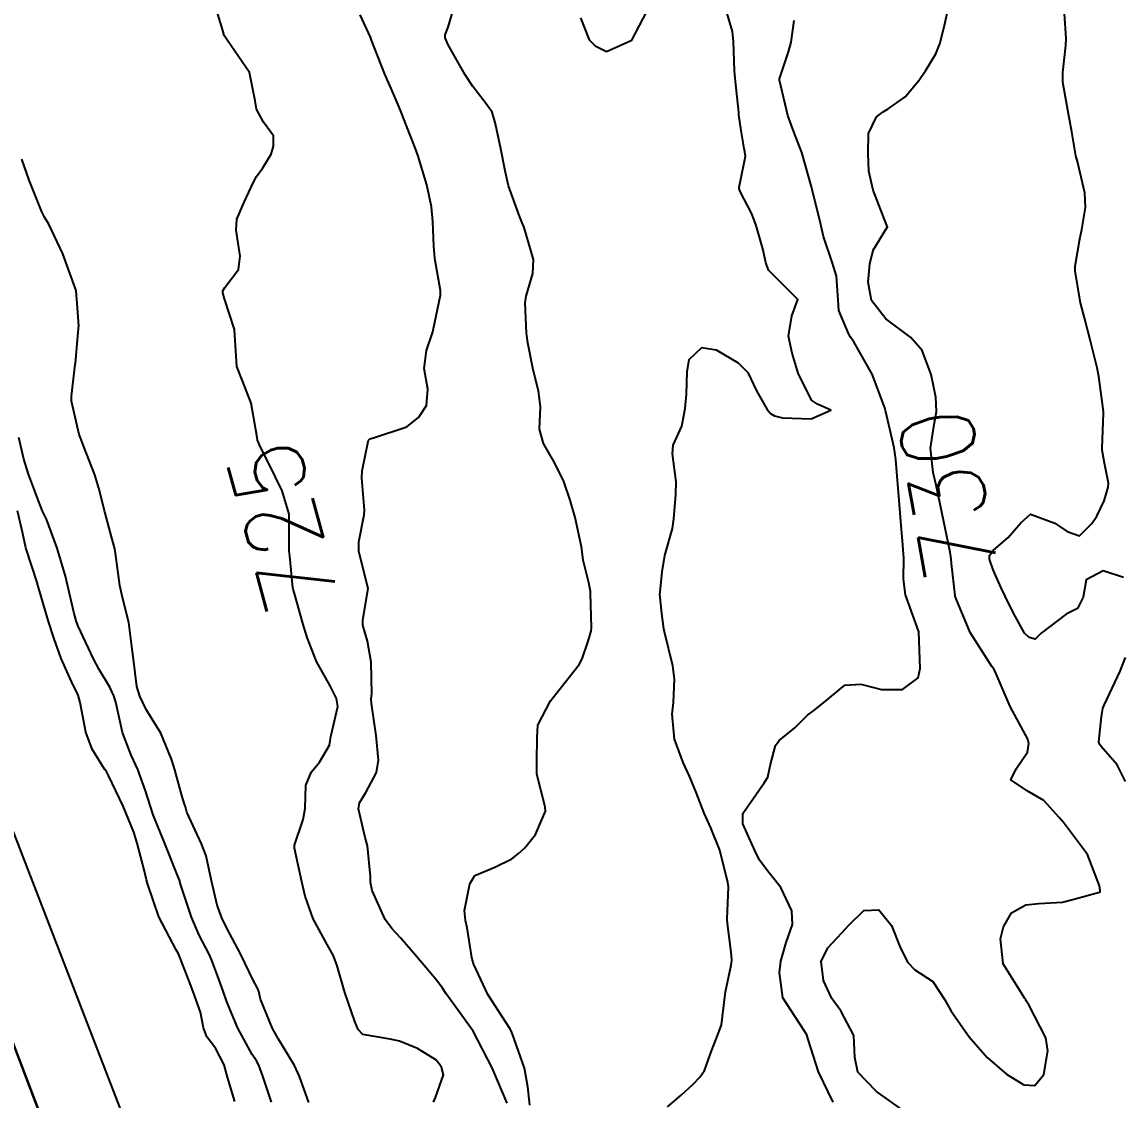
# Model space of a CAD drawing. Header units: metres. Extents: x 298520 to 308411, y 7433745 to 7450750.
# Drawn here: x 305193.8 to 305253.6, y 7436834.4 to 7436893.1 of the extents above; entities that cross this region are included whole.
import ezdxf
from ezdxf.enums import TextEntityAlignment as Align

# ---------------------------------------------------------------- set-up
doc = ezdxf.new("R2010")
doc.units = ezdxf.units.M
doc.header["$LTSCALE"] = 10
doc.linetypes.add('CONTINUO', pattern=[0])
for name, color, linetype in [('Cotas', 45, 'Continuous'), ('Curvas de Nivel 1m', 11, 'Continuous'), ('Curvas de Nivel 5m', 15, 'Continuous'), ('Eixo_Estaqueamento', 45, 'CONTINUO'), ('Linha Férrea', 251, 'TRACKS')]:
    doc.layers.add(name, color=color, linetype=linetype)
doc.styles.add('Style-STANDARD', font='STANDARD.shx')
doc.linetypes.add('TRACKS', pattern='A,0.15,[130,ltypeshp.shx,S=0.25,R=0,X=0,Y=0],0.15', length=0.3)

msp = doc.modelspace()

# ---------------------------------------------------------------- linework, layer by layer
at = {"layer": 'Curvas de Nivel 1m', "flags": 128}
for points, elevation in [([(305221.429, 7436834.129), (305221.308, 7436835.12), (305221.127, 7436836.132), (305220.488, 7436837.982), (305220.421, 7436838.139), (305220.335, 7436838.299), (305219.142, 7436840.152), (305218.379, 7436841.777), (305218.286, 7436842.065), (305218.26, 7436842.162), (305218.01, 7436843.777), (305217.932, 7436844.167), (305217.87, 7436844.709), (305218.167, 7436846.164), (305218.437, 7436846.617), (305219.52, 7436847.072), (305220.447, 7436847.533), (305220.785, 7436847.801), (305221.159, 7436848.133), (305221.732, 7436848.859), (305222.283, 7436850.122), (305222.259, 7436850.349), (305221.815, 7436852.127), (305221.809, 7436852.827), (305221.83, 7436854.127), (305221.86, 7436854.799), (305222.553, 7436856.12), (305224.105, 7436858.097), (305224.27, 7436858.403), (305224.591, 7436859.314), (305224.769, 7436859.92), (305224.782, 7436860.088), (305224.731, 7436861.979), (305224.719, 7436862.089), (305224.628, 7436862.552), (305224.33, 7436863.785), (305224.285, 7436864.095), (305224.241, 7436864.504), (305223.889, 7436866.102), (305223.613, 7436867.037), (305223.256, 7436868.112), (305222.709, 7436869.187), (305222.167, 7436870.126), (305221.956, 7436870.902), (305222.013, 7436872.127), (305221.889, 7436872.991), (305221.599, 7436874.132), (305221.322, 7436875.597), (305221.242, 7436876.136), (305221.17, 7436877.775), (305221.231, 7436878.136), (305221.594, 7436879.369), (305221.623, 7436880.132), (305221.12, 7436881.878), (305221.013, 7436882.138), (305220.866, 7436882.489), (305220.257, 7436884.146), (305220.077, 7436884.966), (305219.854, 7436886.151), (305219.555, 7436887.526), (305219.368, 7436888.156), (305218.939, 7436888.748), (305218.318, 7436889.541), (305217.909, 7436890.176), (305216.977, 7436891.811), (305216.815, 7436892.192), (305216.809, 7436892.367), (305216.989, 7436892.785), (305217.401, 7436894.184)], 727), ([(305224.183, 7436893.291), (305224.65, 7436892.095), (305224.978, 7436891.765), (305225.604, 7436891.453), (305226.983, 7436892.07), (305228.003, 7436894.055)], 727), ([(305228.918, 7436834.04), (305229.654, 7436834.665), (305230.301, 7436835.248), (305230.672, 7436835.652), (305230.934, 7436836.014), (305231.3, 7436837.033), (305231.68, 7436838.007), (305231.851, 7436838.494), (305232.044, 7436840.003), (305232.082, 7436840.286), (305232.38, 7436841.751), (305232.424, 7436841.999), (305232.427, 7436842.043), (305232.387, 7436842.445), (305232.176, 7436844.002), (305232.168, 7436844.241), (305232.23, 7436846.002), (305232.204, 7436846.234), (305231.769, 7436848.007), (305231.273, 7436849.21), (305230.918, 7436850.016), (305230.494, 7436851.099), (305230.11, 7436852.024), (305229.763, 7436852.775), (305229.305, 7436854.032), (305229.176, 7436855.401), (305229.247, 7436856.033), (305229.291, 7436857.307), (305229.201, 7436858.034), (305228.752, 7436859.887), (305228.719, 7436860.039), (305228.611, 7436860.869), (305228.509, 7436861.928), (305228.51, 7436862.042), (305228.634, 7436863.146), (305228.75, 7436863.931), (305228.776, 7436864.039), (305229.189, 7436865.51), (305229.27, 7436866.034), (305229.366, 7436867.353), (305229.39, 7436868.033), (305229.184, 7436869.567), (305229.234, 7436870.035), (305229.693, 7436871.071), (305229.885, 7436872.029), (305229.961, 7436872.818), (305229.996, 7436874.028), (305230.106, 7436874.694), (305230.783, 7436875.345), (305231.57, 7436875.223), (305232.771, 7436874.513), (305233.287, 7436873.992), (305233.759, 7436872.991), (305234.334, 7436871.976), (305234.529, 7436871.762), (305234.74, 7436871.635), (305235.181, 7436871.523), (305236.738, 7436871.459), (305237.814, 7436871.934), (305237.074, 7436872.273), (305236.748, 7436872.492), (305236.029, 7436873.957), (305235.699, 7436875.041), (305235.502, 7436875.963), (305235.691, 7436877.074), (305236.015, 7436877.958), (305234.825, 7436879.136), (305234.411, 7436879.559), (305234.271, 7436879.978), (305234.104, 7436880.721), (305233.738, 7436881.987), (305233.507, 7436882.628), (305232.881, 7436883.837), (305232.813, 7436884.001), (305232.813, 7436884.072), (305232.889, 7436884.416), (305233.155, 7436885.751), (305233.126, 7436885.997), (305233.085, 7436886.168), (305232.924, 7436887.149), (305232.808, 7436888.001), (305232.798, 7436888.138), (305232.607, 7436890.003), (305232.56, 7436890.402), (305232.518, 7436892.005), (305232.453, 7436892.541), (305232.016, 7436894.01)], 728), ([(305220.188, 7436834.237), (305219.384, 7436836.149), (305218.333, 7436838.16), (305216.865, 7436840.182), (305216.672, 7436840.491), (305216.37, 7436840.914), (305215.276, 7436842.201), (305214.393, 7436843.226), (305213.911, 7436843.73), (305213.547, 7436844.223), (305212.852, 7436845.808), (305212.762, 7436846.235), (305212.76, 7436846.559), (305212.59, 7436848.238), (305212.46, 7436848.693), (305212.096, 7436850.244), (305212.148, 7436850.581), (305212.492, 7436851.142), (305213.086, 7436852.231), (305213.181, 7436852.902), (305213.068, 7436854.232), (305212.802, 7436855.984), (305212.787, 7436856.236), (305212.821, 7436856.501), (305212.795, 7436858.237), (305212.59, 7436859.363), (305212.344, 7436860.243), (305212.336, 7436860.512), (305212.623, 7436862.24), (305212.114, 7436864.245), (305212.12, 7436864.776), (305212.41, 7436866.243), (305212.42, 7436866.498), (305212.28, 7436868.244), (305212.3, 7436868.643), (305212.628, 7436870.241), (305212.654, 7436870.311), (305212.724, 7436870.374), (305212.923, 7436870.435), (305214.731, 7436871.034), (305215.381, 7436871.559), (305215.805, 7436872.199), (305215.871, 7436873.079), (305215.683, 7436874.201), (305215.793, 7436875.185), (305216.142, 7436876.197), (305216.257, 7436876.736), (305216.56, 7436878.193), (305216.558, 7436878.451), (305216.264, 7436880.196), (305216.192, 7436880.854), (305216.143, 7436882.197), (305216.066, 7436883.003), (305215.821, 7436884.201), (305215.354, 7436885.758), (305215.193, 7436886.207), (305214.92, 7436886.903), (305214.548, 7436887.835), (305214.398, 7436888.215), (305214.012, 7436889.15), (305213.542, 7436890.224), (305212.974, 7436891.654), (305212.815, 7436892.066), (305212.749, 7436892.234), (305212.198, 7436893.445)], 726), ([(305253.731, 7436862.841), (305252.637, 7436863.206), (305251.699, 7436862.703), (305251.542, 7436861.771), (305251.236, 7436861.155), (305250.614, 7436860.844), (305249.25, 7436859.8), (305248.924, 7436859.479), (305248.599, 7436859.566), (305248.344, 7436859.813), (305247.737, 7436860.936), (305247.298, 7436861.82), (305247.086, 7436862.282), (305246.637, 7436863.245), (305246.443, 7436863.832), (305246.446, 7436864.032), (305246.65, 7436864.313), (305247.461, 7436865.018), (305248.154, 7436865.808), (305248.678, 7436866.273), (305249.991, 7436865.787), (305250.666, 7436865.331), (305251.336, 7436865.1), (305252.013, 7436865.767), (305252.276, 7436866.165), (305252.685, 7436867.002), (305252.898, 7436867.757), (305252.914, 7436867.976), (305252.706, 7436869.058), (305252.578, 7436869.761), (305252.578, 7436869.898), (305252.647, 7436871.761), (305252.64, 7436871.865), (305252.401, 7436873.764), (305252.3, 7436874.234), (305251.915, 7436875.769), (305251.608, 7436876.969), (305251.404, 7436877.774), (305251.107, 7436879.5), (305251.111, 7436879.777), (305251.368, 7436881.262), (305251.476, 7436881.774), (305251.673, 7436882.973), (305251.626, 7436883.773), (305251.224, 7436885.461), (305251.15, 7436885.778), (305250.926, 7436887.086), (305250.798, 7436887.781), (305250.763, 7436887.954), (305250.433, 7436889.785), (305250.434, 7436890.312), (305250.606, 7436891.784), (305250.616, 7436892.154), (305250.503, 7436893.785)], 731), ([(305237.934, 7436834.288), (305237.135, 7436835.942), (305236.581, 7436837.696), (305236.508, 7436837.948), (305236.337, 7436838.199), (305235.187, 7436839.962), (305235.012, 7436841.329), (305235.089, 7436841.963), (305235.379, 7436842.974), (305235.724, 7436843.957), (305235.676, 7436844.695), (305235.091, 7436845.963), (305234.441, 7436846.788), (305233.924, 7436847.455), (305233.671, 7436847.982), (305233.026, 7436849.44), (305233.015, 7436849.992), (305234.187, 7436851.662), (305234.372, 7436851.972), (305234.509, 7436852.596), (305234.795, 7436853.693), (305234.997, 7436853.965), (305235.84, 7436854.65), (305236.544, 7436855.336), (305236.89, 7436855.603), (305237.321, 7436855.938), (305238.564, 7436856.982), (305239.441, 7436857.035), (305240.561, 7436856.735), (305241.707, 7436856.743), (305242.568, 7436857.377), (305242.663, 7436857.879), (305242.603, 7436859.88), (305241.865, 7436861.888), (305241.771, 7436862.749), (305241.776, 7436863.889), (305241.711, 7436864.835), (305241.625, 7436865.89), (305241.532, 7436867.044), (305241.449, 7436867.892), (305241.345, 7436869.262), (305241.251, 7436869.895), (305240.797, 7436871.845), (305240.786, 7436871.9), (305240.745, 7436872.068), (305240.049, 7436873.907), (305239.053, 7436875.653), (305238.886, 7436875.919), (305238.794, 7436876.066), (305238.235, 7436877.357), (305238.202, 7436877.929), (305238.121, 7436879.226), (305237.907, 7436879.934), (305237.403, 7436881.393), (305237.28, 7436881.944), (305237.206, 7436882.285), (305236.879, 7436883.561), (305236.787, 7436883.951), (305236.753, 7436884.083), (305236.232, 7436885.957), (305235.801, 7436887.085), (305235.475, 7436887.965), (305235.022, 7436889.9), (305235.021, 7436889.969), (305235.507, 7436891.433), (305235.642, 7436891.963), (305235.816, 7436893.14)], 729), ([(305209.403, 7436834.269), (305208.891, 7436835.687), (305208.611, 7436836.277), (305208.318, 7436836.795), (305207.75, 7436837.711), (305207.417, 7436838.294), (305206.767, 7436839.894), (305206.672, 7436840.305), (305206.592, 7436840.534), (305206.369, 7436840.932), (305205.695, 7436842.317), (305204.922, 7436843.801), (305204.657, 7436844.327), (305204.413, 7436845.008), (305204.108, 7436846.335), (305203.806, 7436847.699), (305203.553, 7436848.343), (305202.761, 7436850.073), (305202.678, 7436850.357), (305202.632, 7436850.506), (305202.489, 7436850.977), (305202.107, 7436852.364), (305201.925, 7436852.949), (305201.334, 7436854.372), (305200.542, 7436855.659), (305200.199, 7436856.384), (305200.045, 7436856.898), (305199.848, 7436858.387), (305199.747, 7436859.227), (305199.597, 7436860.39), (305199.265, 7436861.745), (305199.105, 7436862.395), (305198.882, 7436864.156), (305198.839, 7436864.398), (305198.653, 7436865.045), (305198.289, 7436866.406), (305197.974, 7436867.699), (305197.748, 7436868.414), (305197.139, 7436870.001), (305196.963, 7436870.426), (305196.904, 7436870.607), (305196.732, 7436871.326), (305196.489, 7436872.433), (305196.472, 7436872.707), (305196.683, 7436874.431), (305196.693, 7436874.502), (305196.78, 7436875.542), (305196.857, 7436876.364), (305196.868, 7436876.429), (305196.878, 7436876.513), (305196.804, 7436877.503), (305196.729, 7436878.431), (305196.701, 7436878.545), (305196.008, 7436880.438), (305195.239, 7436882.066), (305195.009, 7436882.449), (305194.866, 7436882.729), (305194.176, 7436884.457), (305193.771, 7436885.59)], 724), ([(305207.374, 7436834.294), (305206.898, 7436835.707), (305206.677, 7436836.305), (305206.544, 7436836.536), (305206.319, 7436836.882), (305205.535, 7436838.318), (305204.94, 7436839.739), (305204.732, 7436840.326), (305204.373, 7436841.324), (305204.104, 7436842.058), (305203.98, 7436842.336), (305203.433, 7436843.384), (305203.005, 7436844.351), (305202.429, 7436846.088), (305202.35, 7436846.361), (305202.305, 7436846.491), (305201.559, 7436848.369), (305200.934, 7436849.918), (305200.772, 7436850.377), (305200.492, 7436851.275), (305200.091, 7436852.384), (305199.731, 7436853.167), (305199.253, 7436854.393), (305198.898, 7436856.046), (305198.792, 7436856.398), (305198.558, 7436856.869), (305197.984, 7436857.826), (305197.675, 7436858.413), (305196.841, 7436860.185), (305196.752, 7436860.428), (305196.718, 7436860.542), (305196.608, 7436860.956), (305196.265, 7436862.434), (305196.158, 7436862.905), (305195.705, 7436864.439), (305195.112, 7436866), (305194.91, 7436866.448), (305194.678, 7436867.002), (305194.146, 7436868.455), (305193.895, 7436869.268), (305193.613, 7436870.461)], 723), ([(305205.363, 7436834.319), (305204.979, 7436835.647), (305204.785, 7436836.325), (305204.322, 7436837.218), (305203.843, 7436837.852), (305203.671, 7436838.34), (305203.495, 7436839.194), (305203.085, 7436840.349), (305202.885, 7436840.869), (305202.381, 7436842.184), (305202.3, 7436842.361), (305202.172, 7436842.575), (305201.229, 7436844.372), (305200.613, 7436846.195), (305200.571, 7436846.379), (305200.438, 7436846.93), (305200.058, 7436848.384), (305199.876, 7436848.972), (305199.292, 7436850.392), (305198.5, 7436852.062), (305198.378, 7436852.278), (305198.282, 7436852.403), (305197.602, 7436853.502), (305197.268, 7436854.419), (305196.944, 7436856.027), (305196.843, 7436856.426), (305196.759, 7436856.631), (305196.559, 7436857.019), (305195.921, 7436858.437), (305195.529, 7436859.5), (305195.223, 7436860.444), (305194.647, 7436862.426), (305194.639, 7436862.45), (305194.623, 7436862.504), (305193.995, 7436864.456), (305193.807, 7436865.308), (305193.549, 7436866.461)], 722), ([(305253.853, 7436851.74), (305253.399, 7436852.634), (305252.522, 7436853.643), (305252.436, 7436853.761), (305252.399, 7436853.887), (305252.546, 7436855.272), (305252.606, 7436855.705), (305252.621, 7436855.759), (305252.68, 7436855.884), (305253.563, 7436857.745), (305253.85, 7436858.475)], 731)]:
    msp.add_lwpolyline(points, dxfattribs=dict(at, elevation=elevation))
at = {"layer": 'Curvas de Nivel 5m', "flags": 128}
for points, elevation in [([(305216.185, 7436834.29), (305216.288, 7436834.535), (305216.723, 7436835.768), (305216.621, 7436836.185), (305216.499, 7436836.371), (305216.317, 7436836.586), (305215.314, 7436837.209), (305214.327, 7436837.603), (305213.82, 7436837.71), (305212.33, 7436837.964), (305212.08, 7436838.243), (305211.901, 7436838.683), (305211.359, 7436840.25), (305210.932, 7436841.7), (305210.738, 7436842.256), (305210.389, 7436842.86), (305209.627, 7436844.268), (305209.2, 7436845.493), (305209.012, 7436846.274), (305208.618, 7436848.112), (305208.622, 7436848.278), (305209.086, 7436849.662), (305209.195, 7436850.273), (305209.237, 7436851.531), (305209.542, 7436852.27), (305209.978, 7436852.796), (305210.517, 7436853.716), (305210.598, 7436854.183), (305210.615, 7436854.259), (305210.977, 7436855.825), (305210.906, 7436856.256), (305210.56, 7436856.946), (305209.812, 7436858.268), (305209.298, 7436859.567), (305209.095, 7436860.275), (305208.62, 7436861.967), (305208.544, 7436862.203), (305208.527, 7436862.281), (305208.359, 7436864.004), (305208.331, 7436864.285), (305208.328, 7436864.605), (305208.319, 7436866.285), (305207.938, 7436867.544), (305207.582, 7436868.297), (305206.719, 7436870.051), (305206.609, 7436870.311), (305206.579, 7436870.456), (305206.263, 7436872.315), (305205.945, 7436873.124), (305205.478, 7436874.323), (305205.385, 7436875.722), (305205.35, 7436876.324), (305204.81, 7436878.006), (305204.719, 7436878.331), (305204.713, 7436878.432), (305204.817, 7436878.611), (305205.567, 7436879.588), (305205.662, 7436880.322), (305205.443, 7436881.738), (305205.484, 7436882.324), (305205.896, 7436883.296), (305206.373, 7436884.315), (305206.557, 7436884.644), (305206.895, 7436885.133), (305207.344, 7436885.866), (305207.482, 7436886.301), (305207.474, 7436886.858), (305206.926, 7436887.608), (305206.55, 7436888.314), (305206.485, 7436888.77), (305206.17, 7436890.318), (305204.98, 7436892.052), (305204.794, 7436892.332), (305204.714, 7436892.604), (305204.193, 7436894.338)], 725), ([(305241.679, 7436833.886), (305240.298, 7436834.877), (305239.285, 7436835.915), (305239.122, 7436836.719), (305239.057, 7436837.919), (305238.353, 7436839.253), (305237.865, 7436839.935), (305237.411, 7436840.901), (305237.29, 7436841.941), (305237.649, 7436842.679), (305238.399, 7436843.507), (305238.795, 7436843.924), (305239.612, 7436844.715), (305240.416, 7436844.758), (305241.116, 7436843.893), (305241.604, 7436842.675), (305241.993, 7436841.884), (305242.379, 7436841.486), (305243.365, 7436840.857), (305244.009, 7436839.855), (305244.354, 7436839.234), (305245.333, 7436837.84), (305246.322, 7436836.728), (305247.371, 7436835.819), (305248.304, 7436835.225), (305248.911, 7436835.193), (305249.394, 7436835.794), (305249.623, 7436837.087), (305249.506, 7436837.792), (305248.584, 7436839.582), (305248.445, 7436839.809), (305248.416, 7436839.862), (305248.364, 7436839.934), (305247.178, 7436841.822), (305247.038, 7436843.183), (305247.209, 7436843.822), (305247.637, 7436844.595), (305248.421, 7436845.023), (305249.122, 7436845.1), (305250.424, 7436845.179), (305250.909, 7436845.292), (305252.432, 7436845.706), (305252.461, 7436845.731), (305252.469, 7436845.759), (305252.47, 7436845.797), (305252.436, 7436846.063), (305251.769, 7436847.767), (305250.479, 7436849.498), (305250.228, 7436849.784), (305249.406, 7436850.71), (305248.497, 7436851.228), (305247.609, 7436851.819), (305247.895, 7436852.431), (305248.518, 7436853.331), (305248.59, 7436853.809), (305248.526, 7436854.033), (305247.574, 7436855.82), (305246.802, 7436857.596), (305246.695, 7436857.829), (305246.575, 7436857.997), (305245.391, 7436859.842), (305244.621, 7436861.67), (305244.583, 7436861.811), (305244.573, 7436861.851), (305244.38, 7436863.594), (305244.355, 7436863.854), (305244.294, 7436864.209), (305243.958, 7436865.861), (305243.742, 7436866.923), (305243.533, 7436867.867), (305243.377, 7436868.547), (305243.223, 7436869.872), (305243.439, 7436871.163), (305243.557, 7436871.868), (305243.525, 7436872.643), (305243.266, 7436873.872), (305242.783, 7436875.189), (305242.165, 7436875.886), (305240.803, 7436876.906), (305240.029, 7436877.908), (305239.831, 7436878.902), (305239.925, 7436879.909), (305240.111, 7436880.64), (305240.862, 7436881.855), (305240.884, 7436881.878), (305240.888, 7436881.9), (305240.864, 7436881.979), (305240.111, 7436883.908), (305239.873, 7436884.936), (305239.831, 7436885.911), (305239.851, 7436886.984), (305240.287, 7436887.906), (305240.66, 7436888.179), (305240.937, 7436888.338), (305241.845, 7436888.99), (305242.6, 7436889.884), (305242.75, 7436890.088), (305242.961, 7436890.395), (305243.515, 7436891.332), (305243.749, 7436891.869), (305243.993, 7436892.865), (305244.208, 7436893.862)], 730)]:
    msp.add_lwpolyline(points, dxfattribs=dict(at, elevation=elevation))
at = {"layer": 'Eixo_Estaqueamento'}
msp.add_lwpolyline([(305122.016, 7437018.504), (305130.697, 7436996.497), (305141.501, 7436969.136), (305153.942, 7436937.689), (305166.792, 7436904.686), (305177.384, 7436877.752), (305193.173, 7436837.83), (305201.607, 7436815.682), (305215.533, 7436780.472), (305225.106, 7436755.865), (305233.952, 7436734.393), (305243.781, 7436710.837), (305254.713, 7436687.725), (305263.888, 7436668.981), (305277.818, 7436644.307), (305293.244, 7436619.058), (305306.914, 7436598.296), (305322.726, 7436574.869), (305338.344, 7436551.44), (305351.225, 7436532.173)], dxfattribs=at)
at = {"layer": 'Linha Férrea', "flags": 128}
msp.add_lwpolyline([(307827.162, 7434249.95), (307821.558, 7434258.806), (307819.524, 7434262.43), (307816.304, 7434268.219), (307813.681, 7434272.301), (307811.637, 7434275.461), (307798.221, 7434296.136), (307773.738, 7434334.032), (307761.734, 7434352.011), (307752.472, 7434367.888), (307735.134, 7434393.38), (307710.738, 7434431.015), (307694.807, 7434455.28), (307677.699, 7434482.208), (307665.381, 7434501.663), (307643.884, 7434534.842), (307627.559, 7434562.543), (307613.51, 7434586.874), (307596.955, 7434617.47), (307576.402, 7434659.978), (307564.169, 7434687.319), (307541.059, 7434734.946), (307530.172, 7434758.545), (307516.917, 7434785.92), (307501.763, 7434817.247), (307481.679, 7434859.302), (307459.201, 7434904.199), (307442.79, 7434936.268), (307425.275, 7434968.915), (307411.694, 7434992.242), (307402.565, 7435007.679), (307388.848, 7435028.501), (307366.947, 7435058.298), (307352.497, 7435076.75), (307335.708, 7435095.815), (307323.737, 7435108.404), (307304.876, 7435127.211), (307280.641, 7435149.596), (307260.895, 7435166.247), (307239.502, 7435183.006), (307222.59, 7435195.397), (307206.912, 7435206.431), (307191.542, 7435216.923), (307180.978, 7435223.581), (307147.083, 7435245.035), (307110.179, 7435267.866), (307071.327, 7435292.081), (307013.035, 7435328.917), (306934.22, 7435378.293), (306890.853, 7435406.012), (306860.761, 7435425.266), (306830.445, 7435444.172), (306783.165, 7435474.002), (306743.292, 7435499.125), (306730.646, 7435506.804), (306700.006, 7435524.558), (306649.968, 7435556.158), (306620.536, 7435574.685), (306585.884, 7435596.365), (306549.21, 7435619.443), (306511.464, 7435642.992), (306481.3, 7435662.066), (306449.914, 7435681.79), (306417.31, 7435702.158), (306386.499, 7435720.658), (306359.57, 7435735.78), (306332.265, 7435749.95), (306295.736, 7435767.254), (306254.914, 7435784.832), (306234.551, 7435793.029), (306198.8, 7435806.042), (306177.427, 7435813.736), (306139.201, 7435826.142), (306101.034, 7435838.043), (306051.969, 7435853.031), (306008.186, 7435866.647), (306003.579, 7435868.042), (305974.115, 7435878.736), (305939.654, 7435889.448), (305902.227, 7435900.737), (305881.18, 7435906.223), (305868.578, 7435910.192), (305845.541, 7435919.118), (305815.171, 7435933.297), (305786.711, 7435949.033), (305760.876, 7435966.424), (305735.18, 7435986.894), (305723.755, 7435997.052), (305696.097, 7436025.188), (305678.2, 7436047.897), (305661.02, 7436071.863), (305645.017, 7436096.315), (305622.371, 7436129.703), (305596.142, 7436168.749), (305576.091, 7436198.746), (305559.429, 7436223.15), (305539.44, 7436252.716), (305521.42, 7436279.841), (305512.691, 7436292.824), (305499.486, 7436312.983), (305480.027, 7436341.606), (305460.301, 7436370.83), (305441.558, 7436398.43), (305421.25, 7436428.242), (305402.577, 7436456.088), (305384.092, 7436483.75), (305369.125, 7436505.554), (305351.225, 7436532.173), (305338.344, 7436551.44), (305322.726, 7436574.869), (305306.914, 7436598.296), (305293.244, 7436619.058), (305277.818, 7436644.307), (305263.888, 7436668.981), (305254.713, 7436687.725), (305243.781, 7436710.837), (305233.952, 7436734.393), (305225.106, 7436755.865), (305215.533, 7436780.472), (305201.607, 7436815.682), (305193.173, 7436837.83), (305177.384, 7436877.752), (305166.792, 7436904.686), (305153.942, 7436937.689), (305141.501, 7436969.136), (305130.697, 7436996.497), (305122.016, 7437018.504), (305113.061, 7437043.102), (305101.513, 7437072.011), (305093.245, 7437092.935), (305082.037, 7437121.364), (305073.353, 7437143.916), (305060.568, 7437176.453), (305050.18, 7437206.397), (305043.414, 7437227.867), (305037.467, 7437248.165), (305034.526, 7437261.706), (305031.724, 7437274.104), (305028.718, 7437297.869), (305025.03, 7437326.573), (305023.117, 7437358.555), (305023.119, 7437387.114), (305024.829, 7437414.867), (305027.312, 7437439.505), (305027.407, 7437441.256), (305030.711, 7437462.666), (305036.039, 7437488.902), (305042.465, 7437516.919), (305048.776, 7437544.538), (305055.475, 7437572.1), (305062.866, 7437603.389), (305069.498, 7437630.688), (305077.032, 7437662.821), (305085.46, 7437698.138), (305091.819, 7437727.643), (305097.21, 7437749.95), (305103.918, 7437777.268), (305111.101, 7437807.1), (305121.202, 7437849.915), (305125.406, 7437866.973), (305130.992, 7437888.732), (305137.356, 7437914.575), (305143.477, 7437941.139), (305150.277, 7437969.227), (305155.626, 7437993.858), (305160.498, 7438017.389), (305165.529, 7438047.968), (305167.399, 7438065.921), (305168.452, 7438080.499), (305168.697, 7438098.822), (305168.499, 7438111.609), (305167.442, 7438129.409), (305165.734, 7438144.803), (305163.051, 7438159.253), (305157.36, 7438183.653), (305149.712, 7438209.61), (305142.146, 7438230.516), (305132.877, 7438252.552), (305120.435, 7438277.838), (305109.119, 7438297.22), (305107.007, 7438300.233), (305099.258, 7438311.382), (305091.426, 7438322.415), (305083.384, 7438332.797), (305079.569, 7438337.519), (305074.8, 7438344.056), (305056.823, 7438367.077), (305041.935, 7438386.352), (305023.225, 7438411.978), (305005.975, 7438436.561), (304993.284, 7438456.495), (304983.121, 7438473.171), (304969.538, 7438498.699), (304959.938, 7438517.087), (304947.328, 7438543.432), (304933.09, 7438572.791), (304924.306, 7438590.948), (304918.204, 7438604.464), (304911.783, 7438619.158), (304905.926, 7438632.437), (304900.315, 7438648.46), (304895.834, 7438661.886), (304892.174, 7438674.496), (304887.946, 7438691.238), (304884.694, 7438706.937), (304881.848, 7438723.698), (304879.326, 7438740.134), (304878.187, 7438758.916), (304877.537, 7438778.358), (304877.211, 7438799.094), (304877.455, 7438830.881), (304877.861, 7438863.017), (304878.268, 7438892.702), (304878.595, 7438920.109), (304878.677, 7438952.239), (304877.945, 7438980.303), (304876.318, 7439009.018), (304874.936, 7439022.788), (304873.229, 7439037.841), (304870.14, 7439056.141), (304864.855, 7439082.077), (304859.079, 7439105.013), (304850.377, 7439133.889), (304843.057, 7439154.06), (304836.382, 7439171.237), (304828.249, 7439190.114), (304817.674, 7439211.83), (304806.69, 7439232.736), (304796.364, 7439250.871), (304785.222, 7439269.009), (304772.779, 7439289.097), (304755.7, 7439316.738), (304736.912, 7439345.938), (304718.848, 7439374.335), (304700.222, 7439403.624), (304676.465, 7439440.714), (304659.061, 7439468.061), (304641.493, 7439495.549), (304629.289, 7439514.996), (304612.29, 7439541.915), (304598.786, 7439563.312), (304583.088, 7439588.524), (304568.608, 7439611.383), (304554.371, 7439633.59), (304540.465, 7439656.114), (304527.858, 7439675.88), (304515.488, 7439695.965), (304501.015, 7439718.74), (304492.557, 7439732.179), (304481.09, 7439749.95), (304464.698, 7439773.555), (304458.701, 7439781.55), (304447.468, 7439795.482), (304430.85, 7439814.016), (304417.942, 7439826.867), (304407.625, 7439836.385), (304393.358, 7439848.486), (304380.404, 7439858.342), (304362.661, 7439870.737), (304347.086, 7439880.296), (304333.248, 7439887.82), (304320.73, 7439894.061), (304304.927, 7439900.989), (304286.443, 7439908.157), (304266.642, 7439915.416), (304246.691, 7439922.501), (304225.186, 7439929.977), (304198.999, 7439939.195), (304168.468, 7439950.001), (304152.888, 7439955.629), (304135.919, 7439962.486), (304121.351, 7439968.798), (304105.783, 7439976.385), (304088.736, 7439985.334), (304071.183, 7439995.831), (304051.503, 7440008.737), (304042.509, 7440015.334), (304023.022, 7440030.473), (304002.682, 7440048.64), (303992.184, 7440058.522), (303980.444, 7440070.491), (303965.024, 7440086.226), (303949.368, 7440102.496), (303932.051, 7440120.671), (303917.21, 7440136.166), (303903.071, 7440150.772), (303879.085, 7440174.998), (303863.629, 7440189.711), (303849.061, 7440203.116), (303838.551, 7440211.886), (303825.964, 7440222.577), (303811.471, 7440233.814), (303798.026, 7440243.583), (303789.167, 7440249.782, 0.048699), (303782.733, 7440254.326, -0.013971), (303778.977, 7440256.716, 0.011385), (303767.539, 7440264.078, 0.000455), (303759.243, 7440269.144, 0.004014), (303749.319, 7440275.082, 0.008965), (303739.521, 7440280.605), (303729.166, 7440286.199), (303717.711, 7440292.151), (303693.717, 7440304.367), (303679.104, 7440311.896), (303660.942, 7440321.331), (303642.972, 7440330.918), (303636.468, 7440334.548), (303624.836, 7440341.295), (303611.994, 7440348.943), (303603.079, 7440354.598), (303596.281, 7440359.102), (303587.51, 7440365.427), (303578.605, 7440372.221), (303569.48, 7440379.633), (303558.633, 7440389.129), (303549.894, 7440397.253), (303541.539, 7440405.465), (303534.882, 7440412.293), (303523.465, 7440424.473), (303512.292, 7440437.463), (303502.617, 7440449.258), (303497.008, 7440456.501), (303488.044, 7440468.694), (303481.424, 7440477.682), (303475.375, 7440486.349), (303465.786, 7440500.535), (303456.113, 7440515.599), (303445.613, 7440532.252), (303432.87, 7440552.628), (303423.186, 7440568.064, -0.000757), (303417.987, 7440576.145, 0.007668), (303411.654, 7440585.694), (303403.602, 7440597.441), (303394.768, 7440609.244), (303388.857, 7440616.919), (303381.264, 7440625.91), (303374.43, 7440633.824), (303364.889, 7440644.089), (303358.774, 7440650.239), (303349.646, 7440658.739), (303339.722, 7440667.523), (303332.656, 7440673.464), (303326.724, 7440678.049, -0.018136), (303320.919, 7440682.537, 0.027105), (303312.535, 7440688.782, -0.001525), (303306.785, 7440692.624), (303296.835, 7440699.316), (303291.583, 7440702.647), (303280.845, 7440709.238, 0.008003), (303271.247, 7440714.648, 0.013057), (303255.936, 7440722.447, -0.001991), (303248.373, 7440726.091, 0.012147), (303243.6, 7440728.272, -0.002135), (303237.368, 7440730.971), (303223.7, 7440736.96), (303210.103, 7440742.741), (303193.904, 7440749.566), (303189.82, 7440751.298), (303177.394, 7440756.464), (303158.988, 7440764.273), (303141.646, 7440771.615), (303117.098, 7440781.981), (303101.554, 7440788.524), (303093.446, 7440792.234), (303076.052, 7440800.18), (303054.932, 7440810.372), (303040.156, 7440817.979), (303025.349, 7440825.886), (303013.344, 7440832.756), (303004.06, 7440838.538), (302994.271, 7440845.093), (302982.623, 7440853.413), (302969.58, 7440863.652), (302962.58, 7440869.547), (302953.339, 7440877.801), (302943.024, 7440887.539), (302938.586, 7440892.147), (302933.331, 7440897.537), (302924.321, 7440907.75), (302915.904, 7440917.945), (302907.517, 7440928.751), (302899.78, 7440938.97), (302892.734, 7440949.154), (302888.762, 7440955.109), (302884.574, 7440961.747), (302879.485, 7440969.887), (302873.287, 7440980.614), (302867.777, 7440990.898), (302859.79, 7441006.768), (302851.229, 7441025.298), (302846.823, 7441035.61), (302841.669, 7441047.987), (302837.148, 7441059.318), (302829.38, 7441078.789), (302825.24, 7441088.834), (302821.857, 7441097.357), (302816.249, 7441111.473), (302810.672, 7441125.205), (302804.678, 7441140.046), (302799.05, 7441153.537), (302792.202, 7441169.326), (302786.803, 7441181.368), (302782.699, 7441189.728), (302780.991, 7441193.272, -0.024435), (302778.706, 7441197.526, 0.018839), (302775.042, 7441204.531), (302769.048, 7441215.01), (302764.16, 7441223.098), (302758.012, 7441232.567), (302751.033, 7441242.929), (302746.425, 7441249.467, 0.01417), (302742.29, 7441255.115, -0.010578), (302734.95, 7441264.491, 0.026045), (302726.645, 7441274.447), (302714.77, 7441287.265), (302702.588, 7441299.413), (302690.064, 7441310.886), (302682.561, 7441317.234), (302675.22, 7441323.247), (302666.869, 7441329.42, 0.027574), (302658.671, 7441335.283, -0.011091), (302655.152, 7441337.629, 0.01172), (302645.719, 7441343.898, 0.006642), (302635.246, 7441350.318, 0.010482), (302620.241, 7441358.823, 0.013683), (302599.223, 7441369.429, 0.008553), (302586.726, 7441375.052, 0.011788), (302575.046, 7441379.747, 0.002778), (302570.558, 7441381.4), (302560.876, 7441384.907), (302551.005, 7441388.04), (302546.217, 7441389.527, -0.019135), (302544.903, 7441389.88, 0.019296), (302522.937, 7441395.786, 0.000461), (302511.662, 7441398.344, 0.010049), (302501.513, 7441400.424), (302492.392, 7441402.102), (302485.288, 7441403.295), (302471.447, 7441405.533), (302444.869, 7441409.521), (302415.277, 7441413.929), (302384.345, 7441418.639), (302365.976, 7441421.32), (302360.247, 7441421.986), (302338.704, 7441425.134), (302306.002, 7441430.395), (302286.923, 7441434.198), (302278.604, 7441436.007), (302270.237, 7441438.277), (302260.05, 7441441.209), (302248.718, 7441444.793), (302234.932, 7441449.831), (302225.681, 7441453.688), (302223.91, 7441454.587), (302211.722, 7441460.078), (302198.55, 7441466.939), (302185.194, 7441474.434), (302176.266, 7441480.044), (302166.746, 7441486.088), (302155.705, 7441493.817), (302145.197, 7441501.908), (302133.651, 7441511.457), (302124.111, 7441520.003), (302113.796, 7441530.075), (302104.384, 7441540.03), (302095.467, 7441550.013), (302086.579, 7441560.931), (302077.65, 7441573.115), (302070.772, 7441583.077), (302062.647, 7441595.881), (302055.334, 7441608.401), (302048.687, 7441620.587), (302040.377, 7441636.793), (302032.957, 7441653.052), (302027.217, 7441666.295), (302023.745, 7441674.151), (302020.233, 7441682.946), (302013.855, 7441699.656), (302006.743, 7441720.028), (302000.143, 7441739.465), (301996.81, 7441749.517), (301993.173, 7441760.442), (301988.741, 7441774.004), (301985.313, 7441784.598), (301976.672, 7441811.028), (301970.969, 7441828.13), (301966.757, 7441840.46), (301961.824, 7441854.796), (301956.599, 7441869.324), (301952.694, 7441879.426), (301950.212, 7441885.776), (301947.263, 7441893.123), (301942.827, 7441902.996), (301936.943, 7441915.47), (301925.249, 7441938.089), (301919.939, 7441947.811), (301913.515, 7441959.082), (301904.124, 7441974.92), (301894.52, 7441990.438), (301891.413, 7441995.461), (301886.489, 7442003.183), (301878.67, 7442015.285), (301873.464, 7442023.436), (301865.157, 7442036.288), (301855.839, 7442050.938), (301845.976, 7442066.833), (301838.272, 7442079.461), (301830.416, 7442092.887), (301825.548, 7442101.779), (301821.376, 7442109.453), (301815.662, 7442120.908), (301811.106, 7442130.238), (301807.699, 7442137.999), (301806.423, 7442140.601, 0.023261), (301801.857, 7442152.453, -0.028715), (301797.552, 7442164.003, 0.012936), (301793.732, 7442175.332, -0.025942), (301792.423, 7442179.575, 0.006006), (301789.905, 7442189.062, -0.014708), (301788.14, 7442196.216), (301785.975, 7442206.246), (301784.367, 7442214.306, 0.006026), (301783.559, 7442218.841, -0.007665), (301782.521, 7442224.78, -0.006079), (301780.959, 7442235.44, -0.002739), (301779.703, 7442245.206), (301779.178, 7442249.477), (301778.675, 7442254.381), (301778.065, 7442260.482), (301777.318, 7442271.291), (301776.984, 7442275.413), (301775.911, 7442292.595), (301775.204, 7442301.965), (301774.189, 7442318.205), (301773.646, 7442327.416), (301773.089, 7442335.875), (301772.127, 7442350.268), (301771.292, 7442362.115), (301770.725, 7442371.572), (301769.865, 7442382.07), (301768.552, 7442394.647), (301768.148, 7442398.421), (301767.394, 7442406.074), (301767.009, 7442408.608), (301766.499, 7442411.782), (301764.779, 7442423.533), (301763.465, 7442430.863), (301760.77, 7442444.807), (301759.479, 7442450.076), (301758.259, 7442454.401), (301755.339, 7442466.071), (301751.665, 7442478.105, 0.014406), (301747.843, 7442489.506, -0.000078), (301746.016, 7442494.48), (301743.45, 7442501.467), (301738.686, 7442513.328), (301735.709, 7442520.321), (301732.431, 7442527.285), (301727.104, 7442538.17), (301722.927, 7442546.111, 0.012187), (301718.524, 7442554.109, 0.000535), (301713.357, 7442562.952, 0.014127), (301707.985, 7442571.558, 0.00131), (301703.078, 7442578.904, 0.005502), (301696.107, 7442589.038, 0.012739), (301690.664, 7442596.364, -0.003293), (301687.73, 7442600.161, 0.014011), (301683.494, 7442605.405), (301674.266, 7442616.2), (301665.746, 7442625.395), (301657.648, 7442633.669), (301647.393, 7442643.457), (301636.008, 7442653.979), (301626.6, 7442662.308), (301605.302, 7442680.695), (301585.626, 7442697.221), (301571.106, 7442709.224), (301556.026, 7442721.963), (301546.373, 7442729.879), (301533.385, 7442740.748), (301522.722, 7442749.605), (301509.812, 7442760.238), (301495.057, 7442772.28), (301477.473, 7442786.656), (301465.134, 7442796.879), (301456.431, 7442804.066), (301435.244, 7442821.757), (301421.836, 7442832.858), (301396.975, 7442853.686), (301385.141, 7442863.625), (301370.663, 7442875.779), (301364.72, 7442880.333), (301363.394, 7442881.709), (301340.635, 7442900.571), (301323.028, 7442915.478), (301312.785, 7442924.11), (301300.577, 7442934.699), (301285.849, 7442948.16), (301276.269, 7442957.316), (301270.655, 7442962.881), (301259.99, 7442974.031), (301253.515, 7442981.219), (301247.895, 7442987.531), (301240.384, 7442996.742), (301229.998, 7443009.989), (301221.855, 7443021.632), (301213.131, 7443035.04), (301205.731, 7443047.193), (301200.054, 7443057.202), (301196.13, 7443064.495), (301190.777, 7443075.159), (301186.743, 7443083.781), (301181.573, 7443095.717), (301178.314, 7443103.871), (301173.662, 7443116.191), (301169.173, 7443129.408), (301164.144, 7443147.31, -0.01791), (301159.61, 7443166.203, -0.00496), (301157.559, 7443176.875, -0.011511), (301154.972, 7443193.236, -0.007375), (301153.508, 7443205.472), (301152.718, 7443213.017, -0.00222), (301152.224, 7443222.44), (301151.729, 7443232.749), (301151.603, 7443240.182), (301151.639, 7443249.448), (301151.725, 7443255.841, -0.000163), (301152.025, 7443263.846, -0.011094), (301152.62, 7443273.75), (301153.007, 7443278.435), (301153.225, 7443280.621), (301153.695, 7443286.694, -0.028501), (301154.086, 7443291.63), (301155.314, 7443300.595), (301156.339, 7443307.456), (301157.491, 7443314.977), (301159.202, 7443325.07), (301161.789, 7443338.495), (301165.144, 7443354.564), (301169.449, 7443374.231), (301172.81, 7443391.595), (301174.68, 7443401.171), (301178.924, 7443420.669), (301181.694, 7443433.864), (301184.295, 7443446.536), (301187.696, 7443463.235), (301190.748, 7443479.811), (301192.552, 7443489.809), (301194.095, 7443499.341), (301196.062, 7443513.194), (301197.815, 7443528.847), (301198.978, 7443543.028), (301199.581, 7443554.271), (301200.059, 7443564.719), (301200.282, 7443573.9), (301200.162, 7443588.233), (301199.927, 7443598.374), (301199.281, 7443610.703), (301198.702, 7443618.87), (301198.183, 7443625.385), (301197.204, 7443633.937, -0.007667), (301196.167, 7443643.146, 0.025395), (301194.851, 7443652, -0.01031), (301194.43, 7443654.342), (301193.513, 7443660.134), (301192.135, 7443668.077), (301188.578, 7443684.771), (301185.498, 7443697.176), (301182.785, 7443706.834), (301181.462, 7443711.268), (301177.711, 7443723.713), (301173.808, 7443734.628), (301171.261, 7443741.672), (301169.728, 7443745.668), (301168.223, 7443749.256), (301166.222, 7443754.29), (301158.307, 7443772.479), (301152.394, 7443784.66), (301147.869, 7443793.508), (301140.961, 7443806.331), (301134.742, 7443816.987), (301130.672, 7443823.903), (301127.116, 7443829.58), (301117.999, 7443843.643), (301110.123, 7443855.073), (301103.904, 7443863.685), (301096.373, 7443873.957), (301091.515, 7443880.268), (301082.097, 7443891.988), (301075.191, 7443900.343), (301066.669, 7443910.076), (301057.942, 7443919.52), (301047.68, 7443929.617), (301040.637, 7443936.582), (301031.883, 7443944.37), (301023.758, 7443951.563), (301019.288, 7443955.054), (301009.556, 7443962.804), (300997.58, 7443972.16), (300983.871, 7443982.451), (300964.188, 7443997.461), (300944.108, 7444013.327), (300932.299, 7444022.947), (300914.026, 7444037.339), (300891.313, 7444055.807), (300879.97, 7444064.814), (300848.153, 7444089.828), (300830.362, 7444103.6), (300820.582, 7444111.406), (300808.788, 7444120.923), (300790.074, 7444136.492), (300778.414, 7444146.774), (300770.686, 7444153.71), (300758.584, 7444165.332), (300747.358, 7444176.88), (300740.382, 7444184.133), (300726.752, 7444199.558), (300715.031, 7444213.522), (300701.451, 7444231.207), (300695.757, 7444239.063), (300691.098, 7444245.691), (300688.496, 7444249.683), (300679.245, 7444263.561), (300673.509, 7444272.713), (300665.013, 7444287.411), (300658.593, 7444299.121), (300654.523, 7444306.913), (300645.889, 7444324.778), (300638.775, 7444340.504), (300632.002, 7444357.092), (300623.229, 7444381.315), (300618.039, 7444396.735), (300611.737, 7444416.065), (300609.685, 7444423.435), (300606.998, 7444434.668), (300602.946, 7444451.568), (300599.969, 7444467.01), (300597.626, 7444480.248), (300594.733, 7444500.078), (300593.893, 7444507.369), (300592.267, 7444522.787), (300591.511, 7444531.442), (300590.493, 7444544.959), (300589.841, 7444557.299), (300589.096, 7444574.018), (300588.343, 7444602.107), (300587.685, 7444624.209), (300587.294, 7444638.301), (300586.409, 7444654.83), (300585.213, 7444670.921), (300583.32, 7444689.362), (300581.913, 7444699.787), (300579.93, 7444713.25), (300577.016, 7444730.379), (300574.607, 7444742.839), (300573.261, 7444749.503), (300571.951, 7444755.507), (300567.968, 7444771.617), (300563.223, 7444789.714), (300556.388, 7444811.413), (300552.813, 7444821.862), (300552.051, 7444823.547), (300548.135, 7444834.224), (300543.898, 7444845.238), (300538.737, 7444857.627), (300534.37, 7444867.272, 0.016186), (300529.659, 7444877.358), (300521.065, 7444894.307), (300515.468, 7444904.77), (300506.539, 7444920.708), (300501.331, 7444929.076), (300498.824, 7444933.12), (300487.096, 7444951.631), (300473.997, 7444971.561), (300463.472, 7444987.491), (300453.773, 7445002.708), (300450.06, 7445008.599), (300443.364, 7445019.573), (300432.151, 7445039.253), (300421.263, 7445060.113), (300412.901, 7445077.325), (300404.443, 7445096.117), (300400.04, 7445106.506), (300395.554, 7445118.008), (300385.79, 7445146.048), (300379.043, 7445169.005), (300374.061, 7445187.954), (300369.452, 7445208.366), (300365.384, 7445228.498), (300362.756, 7445242.388), (300361.678, 7445249.758), (300360.143, 7445261.703), (300359.094, 7445273.894), (300358.442, 7445281.783), (300357.503, 7445297.711), (300357.204, 7445314.251), (300357.2, 7445325.495), (300357.632, 7445341.062), (300358.792, 7445365.539), (300359.702, 7445378.899), (300360.824, 7445394.556), (300361.814, 7445408.831), (300364.105, 7445434.807), (300365.553, 7445451.778), (300367.396, 7445471.835), (300368.852, 7445486.766), (300370.027, 7445499.471), (300371.464, 7445515.344), (300372.683, 7445526.312), (300373.395, 7445530.963), (300374.893, 7445547.685), (300376.205, 7445560.819), (300377.581, 7445575.805), (300379.871, 7445599.676), (300382.66, 7445627.08), (300384.233, 7445644.036), (300384.749, 7445648.276), (300386.133, 7445663.647)], format="xyb", dxfattribs=at)
msp.add_lwpolyline([(306582.498, 7435607.495), (306556.392, 7435623.646), (306509.999, 7435652.105), (306448.251, 7435689.469), (306394.544, 7435720.976), (306352.226, 7435744.439), (306311.299, 7435764.613), (306276.031, 7435780.359), (306251.636, 7435790.454), (306226.836, 7435800.014), (306196.931, 7435811.052), (306150.684, 7435826.73), (306088.429, 7435846.308), (306008.387, 7435870.394), (305977.318, 7435881.796), (305916.938, 7435900.678), (305884.786, 7435909.535), (305874.982, 7435912.013), (305850.109, 7435921.719), (305826.217, 7435932.186), (305805.679, 7435942.639), (305780.351, 7435958.022), (305755.751, 7435975.289), (305739.643, 7435988.273), (305721.354, 7436005.105), (305704.229, 7436022.738), (305691.023, 7436037.831), (305676.583, 7436057.199), (305665.983, 7436072.379), (305646.464, 7436101.619), (305625.633, 7436132.398), (305609.746, 7436156.477), (305594.507, 7436178.84), (305577.094, 7436204.317), (305571.361, 7436213.311), (305559.602, 7436230.738), (305541.681, 7436257.145), (305522.741, 7436285.229), (305500.971, 7436317.952), (305481.303, 7436347.059), (305454.671, 7436386.021), (305430.067, 7436422.55), (305398.312, 7436469.839), (305376.506, 7436502.022), (305354.688, 7436533.977), (305340.181, 7436554.87), (305319.481, 7436586.888), (305294.774, 7436624.721), (305279.512, 7436649.241), (305268.836, 7436668.68), (305259.046, 7436688.185), (305252.001, 7436703.308), (305245.18, 7436718.012), (305235.689, 7436741.063), (305225.301, 7436766.358), (305214.401, 7436794.307), (305204.239, 7436820.712), (305192.965, 7436849.942), (305184.658, 7436870.629), (305173.306, 7436899.399), (305162.032, 7436928.036), (305157.284, 7436941.411), (305144.752, 7436972.025), (305133.553, 7437001.088), (305121.834, 7437031.643), (305106.63, 7437070.21), (305093.871, 7437102.698), (305083.264, 7437129.846), (305071.544, 7437160.029), (305059.53, 7437191.56), (305046.769, 7437230.875), (305042.391, 7437246.099), (305040.612, 7437253.205), (305037.645, 7437266.786), (305036.682, 7437272.115), (305036.263, 7437274.59)], dxfattribs=at)

# ---------------------------------------------------------------- texts
at = {"layer": 'Cotas', "style": 'Style-STANDARD'}
for s, rotation, p in [('730', 100.01919, (305244.176, 7436867.363, 730)), ('725', 104.98877, (305207.957, 7436865.571, 725))]:
    msp.add_text(s, height=4, rotation=rotation, dxfattribs=at).set_placement(p, align=Align.MIDDLE_CENTER)

doc.saveas('drawing.dxf')
